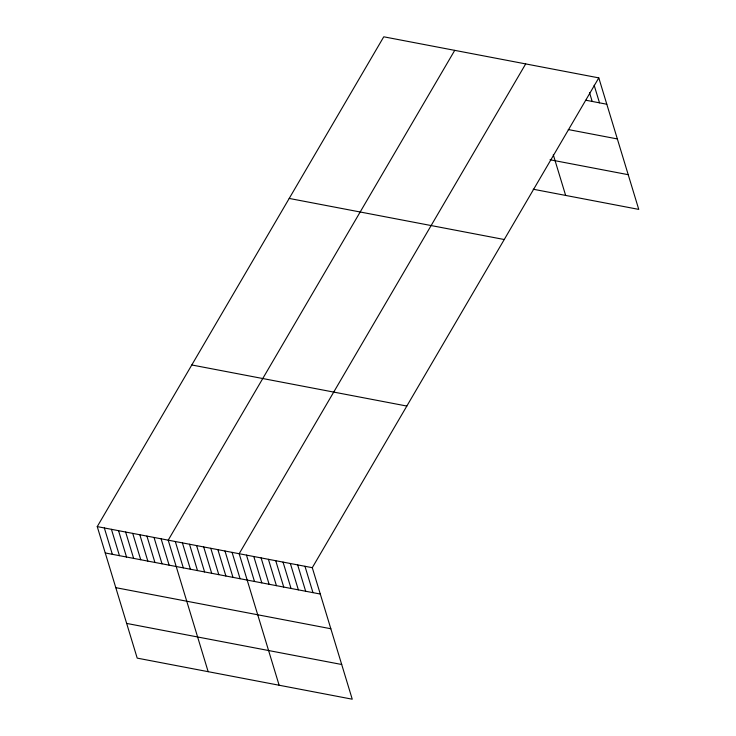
<?xml version="1.0" encoding="UTF-8"?>
<svg xmlns="http://www.w3.org/2000/svg" width="736" height="736" viewBox="0 0 736 736"><rect width="100%" height="100%" fill="white"/><g stroke="black" fill="none" stroke-linecap="round" stroke-linejoin="round"><path stroke-width="1.1" d="M598.8 77.878L312.285 567.686L352.24 699.2L137.2 658.122L97.244 526.608L383.76 36.8L598.8 77.878L638.756 209.392L533.204 189.226M454.728 50.361L168.204 540.169L208.159 671.674M525.688 63.912L239.172 553.72L279.128 685.234M585.92 100.243L606.804 104.236M568.256 129.554L617.348 138.938M550.031 159.758L628.213 174.69M289.211 198.435L504.252 239.522M191.792 364.973L406.833 406.051M97.244 526.608L312.285 567.686M105.248 552.957L320.289 594.044M115.791 587.659L330.832 628.746M126.656 623.42L341.697 664.498M594.164 85.266L599.5 102.838M589.518 92.653L592.186 101.439M553.288 154.762L565.644 195.426M304.971 566.288L312.975 592.646M297.657 564.898L305.67 591.247M290.352 563.5L298.356 589.849M283.038 562.102L291.042 588.45M275.724 560.703L283.737 587.052M268.419 559.305L276.423 585.663M261.105 557.916L269.109 584.264M253.791 556.517L261.795 582.866M246.477 555.119L254.49 581.468M232.07 552.368L240.083 578.717M224.977 551.006L232.981 577.364M217.884 549.654L225.888 576.003M210.781 548.302L218.794 574.65M203.688 546.94L211.692 573.298M196.595 545.588L204.599 571.936M189.492 544.235L197.496 570.584M182.399 542.874L190.403 569.222M175.306 541.521L183.31 567.87M161.11 538.807L169.114 565.156M154.017 537.455L162.021 563.804M146.915 536.093L154.919 562.451M139.822 534.741L147.826 561.09M132.719 533.388L140.732 559.737M125.626 532.027L133.63 558.385M118.533 530.674L126.537 557.023M111.43 529.322L119.444 555.671M104.337 527.96L112.341 554.318"/></g></svg>
